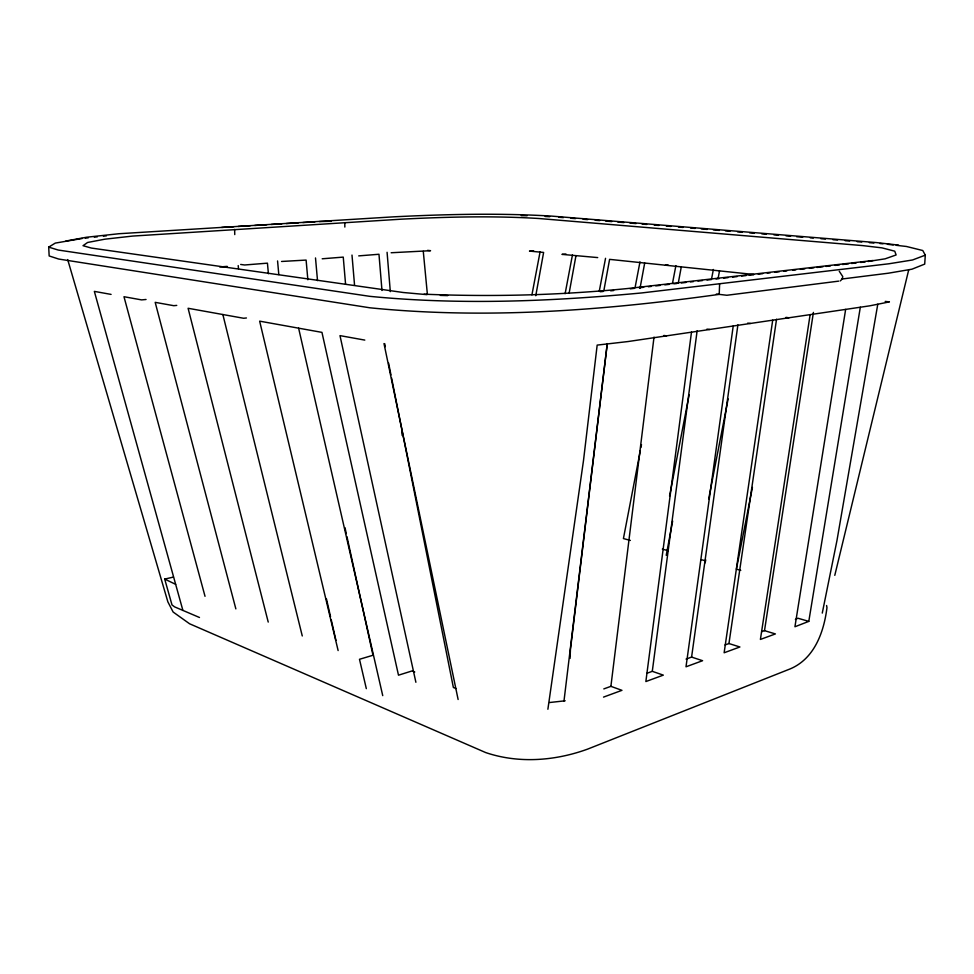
<?xml version="1.0" encoding="UTF-8"?>
<svg xmlns="http://www.w3.org/2000/svg" width="974" height="974" viewBox="0 0 974 974"><rect width="100%" height="100%" fill="white"/><g stroke="black" fill="none" stroke-linecap="round" stroke-linejoin="round"><path stroke-width="1.46" d="M719.628 283.751L719.214 294.367C603.697 310.487 486.172 319.521 369.816 307.784L58.659 259.035L49.163 255.955L48.7 247.116L55.274 243.098L82.218 238.484M570.07 658.412L570.435 649.536L607.277 343.591L563.995 700.927L549.592 702.522M896.19 245.302L906.465 246.483L922.768 250.525L925.3 255.151L924.703 264.1L911.956 269.189L888.349 273.207L841.731 279.039M603.807 688.91L610.893 686.341L654.017 337.089M691.479 332.171L645.859 681.556L663.318 675.128L652.288 671.329L646.919 673.278M652.288 671.329L697.128 330.819M733.215 326.01L686 666.8L702.583 660.701L691.589 657.085L686.061 659.094M691.589 657.085L737.902 324.878M547.887 709.255L583.499 460.544L597.172 345.1L628.035 341.545L869.721 305.836L889.408 301.891L885.183 301.416M772.699 320.166L724.132 652.775L739.899 646.98L728.942 643.546L724.997 644.971M728.942 643.546L776.534 319.253M810.125 314.639L760.402 639.443L775.401 633.928L764.505 630.653L761.778 631.651M764.505 630.653L813.412 312.411M845.651 309.391L794.93 626.757L808.797 621.375L860.322 307.224M877.781 304.217L836.958 540.57L822.275 613.084M535.773 295.706L543.614 252.449L529.479 251.097L533.582 250.756M569.12 293.223L575.938 255.845M603.843 290.69L609.602 259.364L753.681 274.461M640.003 288.365L644.691 263.041M678.245 283.251L681.289 266.876M666.228 555.302L672.644 521.053M718.118 278.333L719.518 270.882M531.926 294.878L540.12 251.657M565.115 293.71L572.456 254.908M599.302 291.056L605.536 258.317M705.152 562.838L705.724 559.855M635.133 287.281L639.979 261.896M640.344 450.56L623.421 538.561L630.348 540.436M640.916 447.577L641.489 444.594M672.462 283.507L675.895 265.61M669.552 496.143L689.154 394.738M711.653 278.43L713.382 269.481M708.695 498.846L728.138 398.877M752.415 487.414L736.393 569.181L740.751 570.362M834.791 575.342L908.705 269.895M840.27 280.914L842.266 278.978L842.766 276.579L839.259 271.259M795.393 619.464L797.876 618.222L808.797 621.375M925.3 255.151L912.553 259.973L888.933 263.771L641.671 292.943C551.394 301.429 460.093 305.215 369.706 296.327L58.197 250.038L48.7 247.116M603.527 697.104L621.948 690.335L610.893 686.341M199.487 617.492L174.602 606.875L171.996 604.927L164.703 579.092L173.433 577.083M65.867 241.041L86.576 237.242L118.998 233.723L393.886 216.825C446.299 214.231 498.895 212.965 551.308 216.082L876.442 242.587L898.588 245.107M867.992 261.482L885.123 258.828L896.117 254.957L894.753 251.195L882.018 247.871L862.611 245.594L538.902 218.505C493.027 215.704 446.993 216.861 401.13 219.187L132.634 236.073L104.973 239.166L87.587 242.477L83.034 245.692L91.337 248.053L403.224 292.504L426.977 294.647M563.995 700.927L565.163 700.756M838.711 281.133L726.86 295.268L716.353 294.026M873.045 260.508L627.889 288.499C560.208 295.268 492.053 296.973 424.116 294.185M630.166 288.84L634.683 288.316M639.2 287.805L643.729 287.281M648.246 286.77L651.253 286.417M655.77 285.906L660.287 285.382M664.816 284.871L669.333 284.347M673.85 283.836L676.857 283.495M681.374 282.971L685.903 282.46M690.42 281.936L693.427 281.596M697.944 281.072L702.473 280.561M706.99 280.037L711.507 279.526M716.024 279.002L719.031 278.661M723.56 278.138L728.077 277.627M732.594 277.103L737.111 276.592M741.628 276.068L746.145 275.557M749.164 275.216L753.681 274.692M758.198 274.181L762.715 273.657M767.232 273.146L770.251 272.793M774.768 272.282L779.285 271.758M783.802 271.247L786.822 270.894M792.836 270.212L795.855 269.859M800.372 269.348L804.889 268.824M809.406 268.313L813.935 267.789M816.942 267.448L822.969 266.754M825.976 266.413L830.493 265.89M835.022 265.378L839.539 264.855M842.547 264.514L848.573 263.82M851.58 263.479L856.109 262.968M860.626 262.444L865.143 261.933M85.237 238.155L88.257 237.826M94.308 237.157L97.327 236.828M103.378 236.171L106.397 235.842M246.434 317.974L243.622 318.267L188.092 308.271L268.227 622.082M665.412 265.208L668.103 264.94M176.757 305.398L173.774 305.69L155.183 302.342L235.854 608.884M146.039 299.481L141.607 299.895L123.978 296.717L205.027 596.319M597.707 257.586L561.925 254.372L565.979 254.007M600.179 291.737L603.174 291.47M610.649 290.8L613.644 290.544M219.747 266.973L227.173 266.377M322.199 258.792L343.25 257.112L345.587 284.311M358.724 255.882L378.971 254.263L381.978 290.483M221.682 227.441L233.711 226.723M238.216 226.455L250.245 225.725M254.762 225.457L266.791 224.738M271.296 224.47L281.827 223.837M286.332 223.57L298.361 222.839M302.877 222.571L314.906 221.853M319.411 221.585L331.123 221.305M521.224 215.619L527.129 215.741M440.321 295.402L447.723 295.609M545.148 216.472L549.701 216.715M558.808 217.251L563.349 217.628M570.922 218.249L575.476 218.614M583.049 219.235L587.59 219.613M595.163 220.234L599.704 220.599M605.767 221.098L611.83 221.597M617.881 222.096L623.944 222.583M630.008 223.083L636.059 223.582M642.122 224.081L646.663 224.446M654.248 225.067L658.789 225.444M666.362 226.065L670.903 226.431M678.476 227.052L683.03 227.429M690.603 228.05L695.144 228.415M701.207 228.914L707.258 229.414M713.321 229.901L719.384 230.4M725.435 230.899L729.989 231.264M737.561 231.885L742.103 232.262M749.676 232.883L754.217 233.249M761.802 233.87L766.343 234.247M773.916 234.868L778.457 235.233M786.03 235.854L790.584 236.232M796.635 236.719L802.698 237.218M810.271 237.839L813.302 238.094M820.875 238.703L825.416 239.08M832.989 239.701L837.543 240.067M845.115 240.688L849.657 241.065M857.23 241.686L861.771 242.051M869.356 242.672L873.897 243.05M879.948 243.549L882.98 243.792M427.598 250.367L430.557 250.695L391.146 252.753M887.387 244.291L893.255 244.973M785.981 317.378L788.989 317.767M281.547 261.47L306.104 260.082L307.857 279.757M747.715 323.112L750.406 323.465M240.688 264.441L244.632 264.989L267.436 263.163L268.41 273.731M706.954 329.115L709.656 329.492M663.854 335.458L666.557 335.86M111.085 294.404L94.344 291.384L182.893 610.418M364.8 340.096L339.987 335.628L415.886 682.275M662.344 549.117L668.14 550.687M701.231 559.648L705.395 560.781M414.754 671.999L412.075 670.928L398.488 675.189L321.956 332.377L259.644 321.152L338.124 650.571M456.002 688.545L453.373 687.486L391.56 377.912M164.703 579.092L175.661 584.339M67.681 259.559L167.857 601.835L173.129 612.025L189.589 623.774L485.734 752.585C518.777 763.762 555.241 760.925 587.724 749.079L788.063 669.735C813.85 660.226 823.834 632.832 826.963 607.715L826.609 605.511M222.863 314.529L302.269 635.961M366.321 688.642L359.491 659.288L372.993 655.259L346.951 536.601M298.616 328.177L382.733 695.631M326.473 598.961L330.539 616.725M331.209 619.683L335.945 640.393M345.003 527.701L346.306 533.642M383.987 343.554L458.121 699.502M384.73 343.688L385.327 346.659M388.589 363.034L390.964 374.941M427.379 294.294L423.276 251.329M238.204 265.585L238.496 268.605M277.566 260.947L278.808 274.583M315.503 257.952L317.512 280.622M351.991 255.066L354.56 285.248M387.08 252.29L390.318 291.628M401.909 432.359L402.152 435.378M234.624 229.414L234.758 234.588M344.796 222.644L344.845 227.052"/></g></svg>
